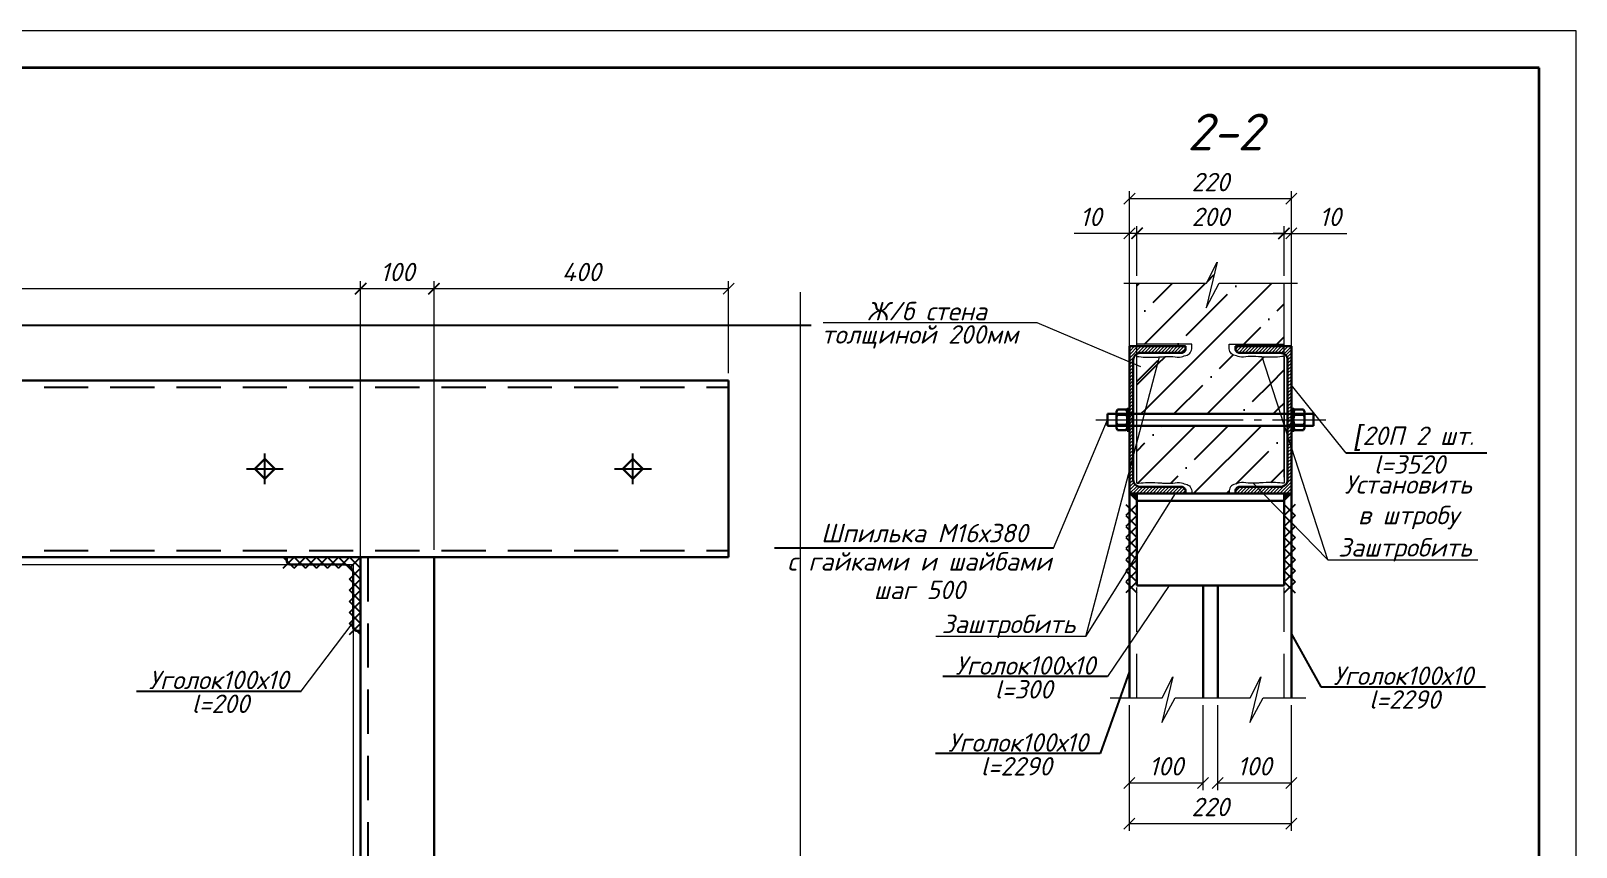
# Model space of a CAD drawing. Header units: millimetres. Extents: x 10124 to 8132345, y -95635 to 1386204.
# Drawn here: x 179452 to 181551, y 28951 to 30060 of the extents above; entities that cross this region are included whole.
import ezdxf

# ---------------------------------------------------------------- set-up
doc = ezdxf.new("R2010")
doc.units = ezdxf.units.MM
doc.linetypes.add('GOST2.303 5', pattern=[24, 20, -1.5, 1, -1.5])
doc.linetypes.add('Пунктир 2мм', pattern=[3, 2, -1])
doc.layers.get('DEFPOINTS').update_dxf_attribs({"color": 1})
doc.layers.add('013', color=7, linetype='Continuous', lineweight=13)
doc.layers.add('030', color=7, linetype='Continuous', lineweight=30)
doc.layers.add('ФВ-5', color=7, linetype='Continuous')
doc.styles.add('10', font='isocpeui.ttf', dxfattribs={"height": 25})
doc.styles.add('GOST', font='isocpeur.TTF')
doc.dimstyles.new('10', dxfattribs={"dimtxt": 37.5, "dimasz": 15, "dimexe": 10, "dimexo": 10, "dimgap": 10, "dimtad": 1, "dimtxsty": '10', "dimblk": 'OBLIQUE', "dimcen": 2.5, "dimadec": 0, "dimazin": 0, "dimtfac": 1, "dimtmove": 0, "dimatfit": 3, "dimfxl": 1, "dimlwd": 15, "dimlwe": 15, "dimarcsym": 0})
pattern_1 = [(45, (16648.66, 830.77), (-44.90128, 44.90128), []), (45, (16693.56, 830.77), (-44.90128, 44.90128), [79.375, -15.875, 0, -15.875])]

# ---------------------------------------------------------------- blocks, each defined once
blk = doc.blocks.new('*U16')
at = {"color": 44, "lineweight": 20, "ltscale": 10}
for p, q in [((594, 420), (0, 420)), ((594, 0), (594, 420))]:
    blk.add_line(p, q, dxfattribs=at)
at = {"color": 137, "lineweight": 35, "ltscale": 10}
for p, q in [((589, 415), (20, 415)), ((589, 5), (589, 415))]:
    blk.add_line(p, q, dxfattribs=at)
at = {"color": 44, "lineweight": 13, "style": 'GOST', "oblique": 10, "width": 0.8}
for tag in ['ФОРМАТВЕРТ', 'ФОРМАТГОРИЗ']:
    blk.add_attdef(tag, (542.98, 1.6), '', height=2, dxfattribs=at)
blk = doc.blocks.new('_OBLIQUE')
at = {"color": 0, "linetype": 'ByBlock'}
blk.add_line((-0.5, -0.5), (0.5, 0.5), dxfattribs=at)
blk = doc.blocks.new('*D605')
at = {"color": 0, "lineweight": 15, "ltscale": 100, "transparency": 16777216}
for p, q in [((176639.3, 29165), (176639.3, 29720.1)), ((176639.3, 29710.1), (179899.3, 29710.1)), ((179899.3, 29355), (179899.3, 29720.1))]:
    blk.add_line(p, q, dxfattribs=at)
at = {"layer": 'DEFPOINTS', "color": 0, "ltscale": 100, "transparency": 16777216}
for p in [(179899.3, 29710.1), (179899.3, 29345), (176639.3, 29155)]:
    blk.add_point(p, dxfattribs=at)
at = {"color": 0, "lineweight": 15, "ltscale": 100, "transparency": 16777216, "xscale": 15, "yscale": 15, "zscale": 15, "rotation": 180}
blk.add_blockref('_OBLIQUE', (176639.3, 29710.1), dxfattribs=at)
at = {"color": 0, "lineweight": 15, "ltscale": 100, "transparency": 16777216, "xscale": 15, "yscale": 15, "zscale": 15}
blk.add_blockref('_OBLIQUE', (179899.3, 29710.1), dxfattribs=at)
at = {"color": 0, "ltscale": 100, "transparency": 16777216, "insert": (178269.3, 29732.6), "char_height": 25, "attachment_point": 5, "style": '10'}
blk.add_mtext('3260', dxfattribs=at)
blk = doc.blocks.new('*D641')
at = {"color": 0, "lineweight": 15, "ltscale": 100, "transparency": 16777216}
for p, q in [((179899.3, 29165), (179899.3, 29720.1)), ((179899.3, 29710.1), (179999.3, 29710.1)), ((179999.3, 29355), (179999.3, 29720.1))]:
    blk.add_line(p, q, dxfattribs=at)
at = {"layer": 'DEFPOINTS', "color": 0, "ltscale": 100, "transparency": 16777216}
for p in [(179999.3, 29710.1), (179999.3, 29345), (179899.3, 29155)]:
    blk.add_point(p, dxfattribs=at)
at = {"color": 0, "lineweight": 15, "ltscale": 100, "transparency": 16777216, "xscale": 15, "yscale": 15, "zscale": 15, "rotation": 180}
blk.add_blockref('_OBLIQUE', (179899.3, 29710.1), dxfattribs=at)
at = {"color": 0, "lineweight": 15, "ltscale": 100, "transparency": 16777216, "xscale": 15, "yscale": 15, "zscale": 15}
blk.add_blockref('_OBLIQUE', (179999.3, 29710.1), dxfattribs=at)
at = {"color": 0, "ltscale": 100, "transparency": 16777216, "insert": (179949.3, 29732.6), "char_height": 25, "attachment_point": 5, "style": '10'}
blk.add_mtext('100', dxfattribs=at)
blk = doc.blocks.new('*D614')
at = {"color": 0, "lineweight": 15, "ltscale": 100, "transparency": 16777216}
for p, q in [((180953.9, 29727.4), (180953.9, 29795)), ((181153.9, 29727.4), (181153.9, 29795)), ((180953.9, 29785), (181153.9, 29785))]:
    blk.add_line(p, q, dxfattribs=at)
at = {"layer": 'DEFPOINTS', "color": 0, "ltscale": 100, "transparency": 16777216}
for p in [(181153.9, 29785), (180953.9, 29717.4), (181153.9, 29717.4)]:
    blk.add_point(p, dxfattribs=at)
at = {"color": 0, "lineweight": 15, "ltscale": 100, "transparency": 16777216, "xscale": 15, "yscale": 15, "zscale": 15, "rotation": 180}
blk.add_blockref('_OBLIQUE', (180953.9, 29785), dxfattribs=at)
at = {"color": 0, "lineweight": 15, "ltscale": 100, "transparency": 16777216, "xscale": 15, "yscale": 15, "zscale": 15}
blk.add_blockref('_OBLIQUE', (181153.9, 29785), dxfattribs=at)
at = {"color": 0, "ltscale": 100, "transparency": 16777216, "insert": (181053.9, 29807.5), "char_height": 25, "attachment_point": 5, "style": '10'}
blk.add_mtext('200', dxfattribs=at)
blk = doc.blocks.new('*D615')
at = {"layer": '013', "color": 0, "lineweight": 15, "ltscale": 100, "transparency": 16777216}
for p, q in [((180943.9, 29727.4), (180943.9, 29795)), ((180953.9, 29727.4), (180953.9, 29795)), ((180943.9, 29785), (180868.7, 29785)), ((180953.9, 29785), (180943.9, 29785)), ((180953.9, 29785), (180968.9, 29785))]:
    blk.add_line(p, q, dxfattribs=at)
at = {"layer": 'DEFPOINTS', "color": 0, "ltscale": 100, "transparency": 16777216}
for p in [(180943.9, 29785), (180943.9, 29717.4), (180953.9, 29717.4)]:
    blk.add_point(p, dxfattribs=at)
at = {"layer": '013', "color": 0, "lineweight": 15, "ltscale": 100, "transparency": 16777216, "xscale": 15, "yscale": 15, "zscale": 15}
blk.add_blockref('_OBLIQUE', (180943.9, 29785), dxfattribs=at)
at = {"layer": '013', "color": 0, "lineweight": 15, "ltscale": 100, "transparency": 16777216, "xscale": 15, "yscale": 15, "zscale": 15, "rotation": 180}
blk.add_blockref('_OBLIQUE', (180953.9, 29785), dxfattribs=at)
at = {"layer": '013', "color": 0, "ltscale": 100, "transparency": 16777216, "insert": (180891.3, 29807.5), "char_height": 25, "attachment_point": 5, "style": '10'}
blk.add_mtext('10', dxfattribs=at)
blk = doc.blocks.new('*D616')
at = {"layer": '013', "color": 0, "lineweight": 15, "ltscale": 100, "transparency": 16777216}
for p, q in [((181153.9, 29727.4), (181153.9, 29795)), ((181163.9, 29541.7), (181163.9, 29795)), ((181153.9, 29785), (181138.9, 29785)), ((181153.9, 29785), (181163.9, 29785)), ((181163.9, 29785), (181239.1, 29785))]:
    blk.add_line(p, q, dxfattribs=at)
at = {"layer": 'DEFPOINTS', "color": 0, "ltscale": 100, "transparency": 16777216}
for p in [(181163.9, 29785), (181153.9, 29717.4), (181163.9, 29531.7)]:
    blk.add_point(p, dxfattribs=at)
at = {"layer": '013', "color": 0, "lineweight": 15, "ltscale": 100, "transparency": 16777216, "xscale": 15, "yscale": 15, "zscale": 15}
blk.add_blockref('_OBLIQUE', (181153.9, 29785), dxfattribs=at)
at = {"layer": '013', "color": 0, "lineweight": 15, "ltscale": 100, "transparency": 16777216, "xscale": 15, "yscale": 15, "zscale": 15, "rotation": 180}
blk.add_blockref('_OBLIQUE', (181163.9, 29785), dxfattribs=at)
at = {"layer": '013', "color": 0, "ltscale": 100, "transparency": 16777216, "insert": (181216.5, 29807.5), "char_height": 25, "attachment_point": 5, "style": '10'}
blk.add_mtext('10', dxfattribs=at)
blk = doc.blocks.new('*D617')
at = {"layer": '013', "color": 0, "lineweight": 15, "ltscale": 100, "transparency": 16777216}
for p, q in [((180943.9, 29541.7), (180943.9, 29842.3)), ((180943.9, 29832.3), (181163.9, 29832.3)), ((181163.9, 29541.7), (181163.9, 29842.3))]:
    blk.add_line(p, q, dxfattribs=at)
at = {"layer": 'DEFPOINTS', "color": 0, "ltscale": 100, "transparency": 16777216}
for p in [(181163.9, 29832.3), (180943.9, 29531.7), (181163.9, 29531.7)]:
    blk.add_point(p, dxfattribs=at)
at = {"layer": '013', "color": 0, "lineweight": 15, "ltscale": 100, "transparency": 16777216, "xscale": 15, "yscale": 15, "zscale": 15, "rotation": 180}
blk.add_blockref('_OBLIQUE', (180943.9, 29832.3), dxfattribs=at)
at = {"layer": '013', "color": 0, "lineweight": 15, "ltscale": 100, "transparency": 16777216, "xscale": 15, "yscale": 15, "zscale": 15}
blk.add_blockref('_OBLIQUE', (181163.9, 29832.3), dxfattribs=at)
at = {"layer": '013', "color": 0, "ltscale": 100, "transparency": 16777216, "insert": (181053.9, 29854.8), "char_height": 25, "attachment_point": 5, "style": '10'}
blk.add_mtext('220', dxfattribs=at)
blk = doc.blocks.new('*D619')
at = {"layer": '013', "color": 0, "lineweight": 15, "ltscale": 100, "transparency": 16777216}
for p, q in [((180943.6, 29143.8), (180943.6, 29028.4)), ((181043.6, 29143.8), (181043.6, 29028.4)), ((180943.6, 29038.4), (181043.6, 29038.4))]:
    blk.add_line(p, q, dxfattribs=at)
at = {"layer": 'DEFPOINTS', "color": 0, "ltscale": 100, "transparency": 16777216}
for p in [(180943.6, 29153.8), (181043.6, 29153.8), (181043.6, 29038.4)]:
    blk.add_point(p, dxfattribs=at)
at = {"layer": '013', "color": 0, "lineweight": 15, "ltscale": 100, "transparency": 16777216, "xscale": 15, "yscale": 15, "zscale": 15, "rotation": 180}
blk.add_blockref('_OBLIQUE', (180943.6, 29038.4), dxfattribs=at)
at = {"layer": '013', "color": 0, "lineweight": 15, "ltscale": 100, "transparency": 16777216, "xscale": 15, "yscale": 15, "zscale": 15}
blk.add_blockref('_OBLIQUE', (181043.6, 29038.4), dxfattribs=at)
at = {"layer": '013', "color": 0, "ltscale": 100, "transparency": 16777216, "insert": (180993.6, 29060.9), "char_height": 25, "attachment_point": 5, "style": '10'}
blk.add_mtext('100', dxfattribs=at)
blk = doc.blocks.new('*D620')
at = {"layer": '013', "color": 0, "lineweight": 15, "ltscale": 100, "transparency": 16777216}
for p, q in [((180943.6, 29143.8), (180943.6, 28973.1)), ((181163.6, 29143.8), (181163.6, 28973.1)), ((180943.6, 28983.1), (181163.6, 28983.1))]:
    blk.add_line(p, q, dxfattribs=at)
at = {"layer": 'DEFPOINTS', "color": 0, "ltscale": 100, "transparency": 16777216}
for p in [(180943.6, 29153.8), (181163.6, 29153.8), (181163.6, 28983.1)]:
    blk.add_point(p, dxfattribs=at)
at = {"layer": '013', "color": 0, "lineweight": 15, "ltscale": 100, "transparency": 16777216, "xscale": 15, "yscale": 15, "zscale": 15, "rotation": 180}
blk.add_blockref('_OBLIQUE', (180943.6, 28983.1), dxfattribs=at)
at = {"layer": '013', "color": 0, "lineweight": 15, "ltscale": 100, "transparency": 16777216, "xscale": 15, "yscale": 15, "zscale": 15}
blk.add_blockref('_OBLIQUE', (181163.6, 28983.1), dxfattribs=at)
at = {"layer": '013', "color": 0, "ltscale": 100, "transparency": 16777216, "insert": (181053.6, 29005.6), "char_height": 25, "attachment_point": 5, "style": '10'}
blk.add_mtext('220', dxfattribs=at)
blk = doc.blocks.new('*D621')
at = {"layer": '013', "color": 0, "lineweight": 15, "ltscale": 100, "transparency": 16777216}
for p, q in [((181063.6, 29143.8), (181063.6, 29028.4)), ((181163.6, 29143.8), (181163.6, 29028.4)), ((181063.6, 29038.4), (181163.6, 29038.4))]:
    blk.add_line(p, q, dxfattribs=at)
at = {"layer": 'DEFPOINTS', "color": 0, "ltscale": 100, "transparency": 16777216}
for p in [(181063.6, 29153.8), (181163.6, 29153.8), (181163.6, 29038.4)]:
    blk.add_point(p, dxfattribs=at)
at = {"layer": '013', "color": 0, "lineweight": 15, "ltscale": 100, "transparency": 16777216, "xscale": 15, "yscale": 15, "zscale": 15, "rotation": 180}
blk.add_blockref('_OBLIQUE', (181063.6, 29038.4), dxfattribs=at)
at = {"layer": '013', "color": 0, "lineweight": 15, "ltscale": 100, "transparency": 16777216, "xscale": 15, "yscale": 15, "zscale": 15}
blk.add_blockref('_OBLIQUE', (181163.6, 29038.4), dxfattribs=at)
at = {"layer": '013', "color": 0, "ltscale": 100, "transparency": 16777216, "insert": (181113.6, 29060.9), "char_height": 25, "attachment_point": 5, "style": '10'}
blk.add_mtext('100', dxfattribs=at)
blk = doc.blocks.new('*U386')
blk.add_lwpolyline([(-28.3, 71.7), (-22.3, 71.7, -0.414214), (-18.3, 67.7), (-18.3, -6.3, 0.414214), (-6.3, -18.3), (67.7, -18.3, -0.414214), (71.7, -22.3), (71.7, -28.3), (-28.3, -28.3)], format="xyb", close=True)
blk = doc.blocks.new('*D642')
at = {"layer": '013', "color": 0, "lineweight": 15, "ltscale": 100, "transparency": 16777216}
for p, q in [((179999.3, 29355), (179999.3, 29720.1)), ((179999.3, 29710.1), (180399.3, 29710.1)), ((180399.3, 29595), (180399.3, 29720.1))]:
    blk.add_line(p, q, dxfattribs=at)
at = {"layer": 'DEFPOINTS', "color": 0, "ltscale": 100, "transparency": 16777216}
for p in [(180399.3, 29710.1), (180399.3, 29585), (179999.3, 29345)]:
    blk.add_point(p, dxfattribs=at)
at = {"layer": '013', "color": 0, "lineweight": 15, "ltscale": 100, "transparency": 16777216, "xscale": 15, "yscale": 15, "zscale": 15, "rotation": 180}
blk.add_blockref('_OBLIQUE', (179999.3, 29710.1), dxfattribs=at)
at = {"layer": '013', "color": 0, "lineweight": 15, "ltscale": 100, "transparency": 16777216, "xscale": 15, "yscale": 15, "zscale": 15}
blk.add_blockref('_OBLIQUE', (180399.3, 29710.1), dxfattribs=at)
at = {"layer": '013', "color": 0, "ltscale": 100, "transparency": 16777216, "insert": (180199.3, 29732.6), "char_height": 25, "attachment_point": 5, "style": '10'}
blk.add_mtext('400', dxfattribs=at)
blk = doc.blocks.new('*U291')
blk.add_lwpolyline([(-23, -100), (53, -100), (53, -96.5, 0.414214), (47.5, -91), (-8.3, -91, -0.414214), (-17.8, -81.5), (-17.8, 81.5, -0.414214), (-8.3, 91), (47.5, 91, 0.414214), (53, 96.5), (53, 100), (-23, 100)], format="xyb", close=True)
blk = doc.blocks.new('*U292')
at = {"color": 0, "linetype": 'ByBlock', "lineweight": -2}
for p, q in [((-7.4, 11), (-5.8, 13.9)), ((-7.4, 11), (-7.4, -11)), ((5.8, 13.9), (-5.8, 13.9)), ((-5.8, 6.9), (5.8, 6.9)), ((7.4, 11), (5.8, 13.9)), ((7.4, -11), (7.4, 11)), ((-7.4, -11), (-5.8, -13.9)), ((-5.8, -6.9), (5.8, -6.9)), ((5.8, -13.9), (-5.8, -13.9)), ((7.4, -11), (5.8, -13.9))]:
    blk.add_line(p, q, dxfattribs=at)
for centre, start, end in [((-1.7, 10.9), 179.278, 224.8196), ((-1.7, 2.9), 135.1804, 180.722), ((1.7, 10.9), 315.1804, 0.722), ((1.7, 2.9), 359.278, 44.8196), ((-1.7, -2.9), 179.278, 224.8196), ((-1.7, -10.9), 135.1804, 180.722), ((1.7, -2.9), 315.1804, 0.722), ((1.7, -10.9), 359.278, 44.8196)]:
    blk.add_arc(centre, 5.68, start, end, dxfattribs=at)
blk = doc.blocks.new('*U293')
at = {"color": 0, "linetype": 'ByBlock', "lineweight": 9}
for p, q in [((-1.5, 8.5), (1.5, 8.5)), ((-1.5, -8.5), (1.5, -8.5))]:
    blk.add_line(p, q, dxfattribs=at)
at = {"color": 0, "linetype": 'ByBlock', "lineweight": -2}
blk.add_lwpolyline([(-1.5, -15), (1.5, -15), (1.5, 15), (-1.5, 15)], close=True, dxfattribs=at)

msp = doc.modelspace()

# ---------------------------------------------------------------- hatches: boundary and pattern name
at = {"layer": '013', "ltscale": 100}
h = msp.add_hatch(dxfattribs=at)
h.set_pattern_fill('ANSI31', color=256)
h.set_pattern_definition([(45, (51086.7306, 1096.199), (-2.24506403, 2.24506403), [])])
h.paths.add_polyline_path([(181019.898, 29628.16), (181019.898, 29631.66), (180943.898, 29631.66), (180943.898, 29431.66), (181019.898, 29431.66), (181019.898, 29435.16, 0.41421356), (181014.398, 29440.66), (180958.598, 29440.66, -0.41421356), (180949.098, 29450.16), (180949.098, 29613.16, -0.41421356), (180958.598, 29622.66), (181014.398, 29622.66, 0.41421356)])
h = msp.add_hatch(dxfattribs=at)
h.set_pattern_fill('ANSI31', color=256)
h.set_pattern_definition([(45, (50886.7306, 1096.199), (-2.24506403, 2.24506403), [])])
h.paths.add_polyline_path([(181163.898, 29631.66), (181087.898, 29631.66), (181087.898, 29628.16, 0.41421356), (181093.398, 29622.66), (181149.198, 29622.66, -0.41421356), (181158.698, 29613.16), (181158.698, 29450.16, -0.41421356), (181149.198, 29440.66), (181093.398, 29440.66, 0.41421356), (181087.898, 29435.16), (181087.898, 29431.66), (181163.898, 29431.66)])
at = {"layer": 'ФВ-5', "ltscale": 100}
h = msp.add_hatch(dxfattribs=at)
h.set_pattern_fill('ANSI35', color=256, scale=10)
h.set_pattern_definition(pattern_1)
edge = h.paths.add_edge_path()
edge.add_spline(control_points=[(181124.185, 29617.11), (181122.449, 29617.218), (181116.057, 29617.662), (181105.799, 29618.493), (181095.547, 29615.87), (181089.464, 29618.733), (181085.711, 29619.353), (181081.19, 29621.782), (181078.84, 29627.693), (181079.181, 29632.257), (181079.338, 29634.361)], knot_values=[29.76466783, 29.76466783, 29.76466783, 29.76466783, 34.97734804, 48.98502165, 60.84417593, 64.72848214, 68.75333396, 72.22744975, 79.64362483, 85.99063673, 85.99063673, 85.99063673, 85.99063673], degree=3, periodic=0)
edge.add_line((181079.338, 29634.361), (181153.898, 29634.361))
edge.add_line((181153.898, 29634.361), (181153.898, 29717.36))
edge.add_line((181153.898, 29717.36), (181065.8, 29717.36))
edge.add_line((181065.8, 29717.36), (181047.852, 29683.74))
edge.add_line((181047.852, 29683.74), (181062.808, 29746.006))
edge.add_line((181062.808, 29746.006), (181048.29, 29717.36))
edge.add_line((181048.29, 29717.36), (180953.898, 29717.36))
edge.add_line((180953.898, 29717.36), (180953.898, 29634.361))
edge.add_line((180953.898, 29634.361), (181028.457, 29634.361))
edge.add_spline(control_points=[(181028.457, 29634.361), (181028.615, 29632.257), (181028.956, 29627.693), (181026.605, 29621.782), (181022.084, 29619.353), (181018.332, 29618.733), (181012.248, 29615.87), (181001.996, 29618.493), (180992.106, 29617.692), (180986.088, 29617.27), (180984.724, 29617.181)], knot_values=[30.88017024, 30.88017024, 30.88017024, 30.88017024, 37.22718214, 44.64335722, 48.11747301, 52.14232483, 56.02663105, 67.88578532, 81.89345893, 85.99063673, 85.99063673, 85.99063673, 85.99063673], degree=3, periodic=0)
edge.add_line((180984.724, 29617.181), (180964.266, 29539.66))
edge.add_line((180964.266, 29539.66), (181149.217, 29539.66))
edge.add_line((181149.217, 29539.66), (181124.185, 29617.11))
h = msp.add_hatch(dxfattribs=at)
h.set_pattern_fill('ANSI35', color=256, scale=10)
h.set_pattern_definition([(45, (24007.65, 830.77), (-44.90128, 44.90128), []), (45, (24052.55, 830.77), (-44.90128, 44.90128), [79.375, -15.875, 0, -15.875])])
edge = h.paths.add_edge_path(flags=17)
edge.add_spline(control_points=[(180984.724, 29617.181), (180983.932, 29617.129), (180977.542, 29616.731), (180967.223, 29616.396), (180957.774, 29617.459), (180953.898, 29617.894)], knot_values=[0, 0, 0, 0, 2.3812171, 19.19003842, 30.88017024, 30.88017024, 30.88017024, 30.88017024], degree=3, periodic=0)
edge.add_line((180953.898, 29617.894), (180953.898, 29565.962))
edge.add_line((180953.898, 29565.962), (180970.017, 29561.452))
edge.add_line((180970.017, 29561.452), (180984.724, 29617.181))
h = msp.add_hatch(dxfattribs=at)
h.set_pattern_fill('ANSI35', color=256, scale=10)
h.set_pattern_definition(pattern_1)
edge = h.paths.add_edge_path(flags=17)
edge.add_spline(control_points=[(180984.724, 29617.181), (180983.932, 29617.129), (180977.542, 29616.731), (180967.223, 29616.396), (180957.774, 29617.459), (180953.898, 29617.894)], knot_values=[0, 0, 0, 0, 2.3812171, 19.19003842, 30.88017024, 30.88017024, 30.88017024, 30.88017024], degree=3, periodic=0)
edge.add_line((180953.898, 29617.894), (180953.898, 29539.66))
edge.add_line((180953.898, 29539.66), (180964.266, 29539.66))
edge.add_line((180964.266, 29539.66), (180984.724, 29617.181))
h = msp.add_hatch(dxfattribs=at)
h.set_pattern_fill('ANSI35', color=256, scale=10)
h.set_pattern_definition(pattern_1)
edge = h.paths.add_edge_path(flags=17)
edge.add_spline(control_points=[(181153.898, 29617.894), (181150.022, 29617.459), (181140.572, 29616.396), (181130.627, 29616.719), (181124.607, 29617.083), (181124.185, 29617.11)], knot_values=[0, 0, 0, 0, 11.69013182, 28.49895314, 29.76466783, 29.76466783, 29.76466783, 29.76466783], degree=3, periodic=0)
edge.add_line((181124.185, 29617.11), (181149.217, 29539.66))
edge.add_line((181149.217, 29539.66), (181153.898, 29539.66))
edge.add_line((181153.898, 29539.66), (181153.898, 29617.894))
h = msp.add_hatch(dxfattribs=at)
h.set_pattern_fill('ANSI35', color=256, scale=10)
h.set_pattern_definition(pattern_1)
edge = h.paths.add_edge_path()
edge.add_line((181153.898, 29523.66), (180960.043, 29523.66))
edge.add_line((180960.043, 29523.66), (180953.898, 29500.372))
edge.add_line((180953.898, 29500.372), (180953.898, 29445.425))
edge.add_spline(control_points=[(180953.898, 29445.425), (180957.774, 29445.86), (180967.223, 29446.923), (180978.911, 29446.544), (180991.321, 29445.691), (181001.996, 29444.826), (181012.249, 29447.449), (181018.33, 29444.586), (181022.089, 29443.966), (181026.585, 29441.539), (181028.725, 29436.543), (181028.524, 29432.87), (181028.457, 29431.66)], knot_values=[0, 0, 0, 0, 11.69013182, 28.49895314, 34.97734804, 48.98502165, 60.84417593, 64.72848214, 68.75333396, 72.22744975, 79.64362483, 83.28892293, 83.28892293, 83.28892293, 83.28892293], degree=3, periodic=0)
edge.add_line((181028.457, 29431.66), (181079.338, 29431.66))
edge.add_spline(control_points=[(181079.338, 29431.66), (181079.272, 29432.87), (181079.071, 29436.543), (181081.211, 29441.539), (181085.707, 29443.966), (181089.465, 29444.586), (181095.546, 29447.449), (181103.395, 29445.441), (181109.705, 29445.361), (181112.042, 29445.435)], knot_values=[41.95312709, 41.95312709, 41.95312709, 41.95312709, 45.59842519, 53.01460026, 56.48871605, 60.51356788, 64.39787409, 76.25702837, 83.28892293, 83.28892293, 83.28892293, 83.28892293], degree=3, periodic=0)
edge.add_spline(control_points=[(181112.042, 29445.435), (181114.362, 29445.51), (181118.815, 29445.852), (181128.885, 29446.544), (181140.572, 29446.923), (181150.022, 29445.86), (181153.898, 29445.425)], knot_values=[0, 0, 0, 0, 6.97577905, 13.45417395, 30.26299527, 41.95312709, 41.95312709, 41.95312709, 41.95312709], degree=3, periodic=0)
edge.add_line((181153.898, 29445.425), (181153.898, 29523.66))
h = msp.add_hatch(color=256, dxfattribs=at)
h.dxf.hatch_style = 1
h.paths.add_polyline_path([(180953.898, 29431.66), (180943.898, 29431.66), (180953.898, 29421.66)])
h = msp.add_hatch(color=256, dxfattribs=at)
h.dxf.hatch_style = 1
h.paths.add_polyline_path([(181163.898, 29431.66), (181153.898, 29431.66), (181153.898, 29421.66)])

# ---------------------------------------------------------------- linework, layer by layer
at = {"ltscale": 100}
for p, q in [((176149.399, 29660.124), (180511.409, 29660.124)), ((179769.35, 29444.181), (179769.35, 29485.91)), ((180269.35, 29444.181), (180269.35, 29485.91)), ((181429.149, 29486.448), (181238.092, 29486.448)), ((179744.293, 29465.045), (179794.407, 29465.045)), ((180244.293, 29465.045), (180294.407, 29465.045)), ((180953.898, 29416.66), (180938.898, 29401.66)), ((180938.898, 29416.66), (180953.898, 29401.66)), ((181168.898, 29416.66), (181153.898, 29401.66)), ((181153.898, 29416.66), (181168.898, 29401.66)), ((180953.898, 29401.66), (180938.898, 29386.66)), ((180938.898, 29401.66), (180953.898, 29386.66)), ((180953.898, 29386.66), (180938.898, 29371.66)), ((180938.898, 29386.66), (180953.898, 29371.66)), ((181168.898, 29401.66), (181153.898, 29386.66)), ((181153.898, 29401.66), (181168.898, 29386.66)), ((181168.898, 29386.66), (181153.898, 29371.66)), ((181153.898, 29386.66), (181168.898, 29371.66)), ((180953.898, 29371.66), (180938.898, 29356.66)), ((180938.898, 29371.66), (180953.898, 29356.66)), ((181168.898, 29371.66), (181153.898, 29356.66)), ((181153.898, 29371.66), (181168.898, 29356.66)), ((179809.35, 29330.045), (179794.35, 29345.045)), ((179794.35, 29330.045), (179809.35, 29345.045)), ((179824.35, 29330.045), (179809.35, 29345.045)), ((179809.35, 29330.045), (179824.35, 29345.045)), ((179839.35, 29330.045), (179824.35, 29345.045)), ((179824.35, 29330.045), (179839.35, 29345.045)), ((179854.35, 29330.045), (179839.35, 29345.045)), ((179839.35, 29330.045), (179854.35, 29345.045)), ((179869.35, 29330.045), (179854.35, 29345.045)), ((179854.35, 29330.045), (179869.35, 29345.045)), ((179884.35, 29330.045), (179869.35, 29345.045)), ((179869.35, 29330.045), (179884.35, 29345.045)), ((179899.35, 29330.045), (179884.35, 29345.045)), ((179884.35, 29330.045), (179899.35, 29345.045)), ((180840.54, 29357.186), (180461.636, 29357.186)), ((180953.898, 29356.66), (180938.898, 29341.66)), ((180938.898, 29356.66), (180953.898, 29341.66)), ((181168.898, 29356.66), (181153.898, 29341.66)), ((181153.898, 29356.66), (181168.898, 29341.66)), ((179899.35, 29315.045), (179884.35, 29330.045)), ((179884.35, 29315.045), (179899.35, 29330.045)), ((180953.898, 29341.66), (180938.898, 29326.66)), ((180938.898, 29341.66), (180953.898, 29326.66)), ((180953.898, 29326.66), (180938.898, 29311.66)), ((180938.898, 29326.66), (180953.898, 29311.66)), ((181168.898, 29341.66), (181153.898, 29326.66)), ((181153.898, 29341.66), (181168.898, 29326.66)), ((181168.898, 29326.66), (181153.898, 29311.66)), ((181153.898, 29326.66), (181168.898, 29311.66)), ((179899.35, 29300.045), (179884.35, 29315.045)), ((179884.35, 29300.045), (179899.35, 29315.045)), ((180953.898, 29311.66), (180938.898, 29296.66)), ((180938.898, 29311.66), (180953.898, 29296.66)), ((181168.898, 29311.66), (181153.898, 29296.66)), ((181153.898, 29311.66), (181168.898, 29296.66)), ((179899.35, 29285.045), (179884.35, 29300.045)), ((179884.35, 29285.045), (179899.35, 29300.045)), ((179899.35, 29270.045), (179884.35, 29285.045)), ((179884.35, 29270.045), (179899.35, 29285.045)), ((179899.35, 29255.045), (179884.35, 29270.045)), ((179884.35, 29255.045), (179899.35, 29270.045)), ((179899.35, 29240.045), (179884.35, 29255.045)), ((179884.35, 29240.045), (179899.35, 29255.045)), ((181163.898, 29240.649), (181203.7, 29168.985)), ((180914.095, 29182.836), (180690.354, 29182.836)), ((180943.898, 29190.032), (180904.095, 29078.23)), ((179595.154, 29163.201), (179818.895, 29163.201)), ((181203.7, 29168.985), (181427.441, 29168.985)), ((180904.095, 29078.23), (180680.354, 29078.23))]:
    msp.add_line(p, q, dxfattribs=at)
at = {"linetype": 'Пунктир 2мм', "ltscale": 30}
for p, q in [((176139.35, 29576.045), (180399.35, 29576.045)), ((176139.35, 29354.045), (180399.35, 29354.045)), ((179909.35, 29345.045), (179909.35, 27055.045))]:
    msp.add_line(p, q, dxfattribs=at)
at = {"layer": '013', "ltscale": 100}
for p, q in [((180953.898, 29453.66), (180953.898, 29717.36)), ((181153.898, 29453.66), (181153.898, 29717.36)), ((181028.457, 29634.361), (180953.898, 29634.361)), ((180953.898, 29445.425), (180953.898, 29617.894)), ((181079.338, 29634.361), (181153.898, 29634.361)), ((181153.898, 29617.894), (181153.898, 29445.425)), ((180884.459, 29237.253), (180984.724, 29617.181)), ((181213.336, 29341.275), (181124.185, 29617.11)), ((181238.092, 29486.448), (181163.898, 29578.896)), ((180840.54, 29357.186), (180913.898, 29531.66)), ((180884.459, 29237.253), (181006.398, 29431.66)), ((180953.898, 29421.66), (180943.898, 29431.66)), ((181111.464, 29446.031), (181213.336, 29341.275)), ((181153.898, 29421.66), (181163.898, 29431.66)), ((181213.336, 29341.275), (181416.934, 29341.275)), ((180997.813, 29306.66), (180913.854, 29182.836)), ((179818.895, 29163.201), (179889.35, 29256.513)), ((180884.459, 29237.253), (180680.861, 29237.253))]:
    msp.add_line(p, q, dxfattribs=at)
at = {"layer": '013', "linetype": 'GOST2.303 5', "ltscale": 10}
msp.add_line((180898.206, 29531.66), (181210.45, 29531.66), dxfattribs=at)
at = {"layer": '013', "linetype": 'Пунктир 2мм', "ltscale": 30}
for p, q in [((180953.898, 29153.843), (180953.898, 29306.66)), ((181153.898, 29153.843), (181153.898, 29306.66))]:
    msp.add_line(p, q, dxfattribs=at)
at = {"layer": '013', "ltscale": 100}
for points in [[(180936.274, 29717.36), (181048.29, 29717.36), (181062.808, 29746.006), (181047.852, 29683.74), (181065.8, 29717.36), (181172.138, 29717.36)], [(180497.075, 27028.186), (180497.075, 28087.565), (180439.784, 28116.601), (180564.316, 28086.689), (180497.075, 28122.586), (180497.075, 29705.325)], [(180959.383, 29603.513), (180818.449, 29663.395), (180527.796, 29663.395)], [(180917.609, 29153.843), (180988.273, 29153.843), (181002.791, 29182.489), (180987.835, 29120.223), (181005.784, 29153.843), (181054.606, 29153.843)], [(181019.939, 29153.843), (181107.856, 29153.843), (181122.374, 29182.489), (181107.418, 29120.223), (181125.366, 29153.843), (181183.22, 29153.843)]]:
    msp.add_lwpolyline(points, dxfattribs=at)
msp.add_lwpolyline([(176649.35, 29335.045), (179889.35, 29335.045), (179889.35, 27055.045), (176649.35, 27055.045)], close=True, dxfattribs=at)
for points in [[(180953.898, 29617.894), (180965.538, 29616.818), (180982.346, 29617.033), (180988.81, 29617.464), (181002.816, 29617.679), (181014.667, 29617.248), (181018.33, 29618.54), (181022.208, 29619.617), (181025.225, 29621.339), (181028.457, 29628.014), (181028.457, 29634.361)], [(181153.898, 29617.894), (181142.257, 29616.818), (181125.45, 29617.033), (181118.986, 29617.464), (181104.98, 29617.679), (181093.128, 29617.248), (181089.465, 29618.54), (181085.587, 29619.617), (181082.57, 29621.339), (181079.338, 29628.014), (181079.338, 29634.361)], [(180953.898, 29445.425), (180965.538, 29446.501), (180982.346, 29446.286), (180988.81, 29445.855), (181002.816, 29445.64), (181014.667, 29446.071), (181018.33, 29444.779), (181022.208, 29443.702), (181025.225, 29441.98), (181028.457, 29435.305), (181028.457, 29431.66)], [(181153.898, 29445.425), (181142.257, 29446.501), (181125.45, 29446.286), (181118.986, 29445.855), (181104.98, 29445.64), (181093.128, 29446.071), (181089.465, 29444.779), (181085.587, 29443.702), (181082.57, 29441.98), (181079.338, 29435.305), (181079.338, 29431.66)]]:
    msp.add_spline(points, degree=3, dxfattribs=at)
at = {"layer": '030', "ltscale": 100}
for p, q in [((176139.35, 29585.045), (180399.35, 29585.045)), ((180399.35, 29585.045), (180399.35, 29345.045)), ((180913.898, 29539.66), (181193.898, 29539.66)), ((180913.898, 29539.66), (180913.898, 29523.66)), ((181193.898, 29539.66), (181193.898, 29523.66)), ((180913.898, 29523.66), (181193.898, 29523.66)), ((180943.898, 29153.843), (180943.898, 29431.66)), ((180943.898, 29431.66), (181163.898, 29431.66)), ((180943.898, 29431.66), (181068.898, 29431.66)), ((180953.898, 29306.66), (180953.898, 29431.66)), ((180953.898, 29431.66), (181153.898, 29431.66)), ((181153.898, 29306.66), (181153.898, 29431.66)), ((181163.898, 29153.843), (181163.898, 29431.66)), ((180953.898, 29421.66), (181153.898, 29421.66)), ((176139.35, 29345.045), (180399.35, 29345.045)), ((179999.35, 29345.045), (179899.35, 29345.045)), ((180953.898, 29306.66), (181153.898, 29306.66)), ((181043.898, 29153.843), (181043.898, 29306.66)), ((181063.898, 29153.843), (181063.898, 29306.66))]:
    msp.add_line(p, q, dxfattribs=at)
for points in [[(179755.85, 29465.045), (179769.35, 29478.545), (179782.85, 29465.045), (179769.35, 29451.545), (179755.85, 29465.045)], [(180255.85, 29465.045), (180269.35, 29478.545), (180282.85, 29465.045), (180269.35, 29451.545), (180255.85, 29465.045)], [(179899.35, 27055.045), (179899.35, 29345.045)], [(179999.35, 27055.045), (179999.35, 29345.045)]]:
    msp.add_lwpolyline(points, dxfattribs=at)

# ---------------------------------------------------------------- block references
at = {"xscale": 10, "yscale": 10, "zscale": 10}
msp.add_blockref('*U16', (175610.569, 25860.225), dxfattribs=at)
at = {"layer": '030'}
for name, p in [('*U291', (180966.898, 29531.66)), ('*U292', (180933.498, 29531.66)), ('*U293', (180942.398, 29531.66)), ('*U293', (181165.398, 29531.66)), ('*U292', (181174.298, 29531.66))]:
    msp.add_blockref(name, p, dxfattribs=at)
at = {"layer": '030', "xscale": -1}
msp.add_blockref('*U291', (181140.898, 29531.66), dxfattribs=at)
at = {"layer": '030', "xscale": -1, "rotation": 90}
msp.add_blockref('*U386', (179871.05, 29316.745), dxfattribs=at)

# ---------------------------------------------------------------- texts
at = {"color": 0, "lineweight": 9, "attachment_point": 5, "style": '10'}
for s, insert, char_height, width in [('\\pxi1.23419;2-2', (181042.882, 29922.89), 50, 295.72287), ('\\pxi1.23419;Ж/б стена ', (180653.361, 29679.414), 25, 2395.44136), ('\\pxi1.23419;толщиной 200мм', (180643.673, 29644.347), 25, 2395.44136)]:
    msp.add_mtext(s, dxfattribs=dict(at, insert=insert, char_height=char_height, width=width))
at = {"ltscale": 100, "char_height": 25, "attachment_point": 5, "style": '10'}
for s, insert in [('{\\fArial|b0|i1|c204|p34;\\H1.08333x;[}20П 2 шт.', (181331.03, 29507.099)), ('l=3520 ', (181324.24, 29471.079)), ('Установить \\Pв штробу', (181322.571, 29419.706)), ('Шпилька М16х380', (180665.338, 29377.837)), ('Заштробить', (181318.172, 29354.988)), ('с гайками и шайбами', (180658.549, 29339.281)), ('шаг 500', (180658.549, 29300.581)), ('Заштробить', (180779.624, 29250.967)), ('Уголок100х10', (180802.545, 29197.873)), ('Уголок100х10', (179706.705, 29178.237)), ('l=300', (180800.138, 29165.498)), ('Уголок100х10', (181315.89, 29184.022)), ('l=200', (179709.112, 29145.863)), ('l=2290', (181317.658, 29151.648)), ('Уголок100х10', (180792.545, 29093.267)), ('l=2290', (180790.138, 29060.892))]:
    msp.add_mtext(s, dxfattribs=dict(at, insert=insert))

# ---------------------------------------------------------------- dimensions: what is measured, and where the dimension line sits
at = {"ltscale": 100}
for base, p1, p2, picture, middle in [((181153.898, 29785), (180953.898, 29717.36), (181153.898, 29717.36), '*D614', (181053.898, 29807.5)), ((179899.35, 29710.05), (176639.35, 29155.045), (179899.35, 29345.045), '*D605', (178269.35, 29732.55)), ((179999.35, 29710.05), (179899.35, 29155.045), (179999.35, 29345.045), '*D641', (179949.35, 29732.55))]:
    dim = msp.add_linear_dim(base=base, p1=p1, p2=p2, dimstyle='10', dxfattribs=at)
    dim.commit()
    dim.dimension.update_dxf_attribs({"geometry": picture, "text_midpoint": middle})
at = {"layer": '013', "ltscale": 100}
for base, p1, p2, picture, middle in [((181163.898, 29832.324), (180943.898, 29531.66), (181163.898, 29531.66), '*D617', (181053.898, 29854.824)), ((180943.898, 29785), (180953.898, 29717.36), (180943.898, 29717.36), '*D615', (180891.312, 29807.5)), ((180399.35, 29710.05), (179999.35, 29345.045), (180399.35, 29585.045), '*D642', (180199.35, 29732.55)), ((181043.637, 29038.434), (180943.637, 29153.843), (181043.637, 29153.843), '*D619', (180993.637, 29060.934)), ((181163.637, 28983.132), (180943.637, 29153.843), (181163.637, 29153.843), '*D620', (181053.637, 29005.632)), ((181163.637, 29038.434), (181063.637, 29153.843), (181163.637, 29153.843), '*D621', (181113.637, 29060.934))]:
    dim = msp.add_linear_dim(base=base, p1=p1, p2=p2, dimstyle='10', dxfattribs=at)
    dim.commit()
    dim.dimension.update_dxf_attribs({"geometry": picture, "text_midpoint": middle})
dim = msp.add_linear_dim(base=(181163.898, 29785), p1=(181153.898, 29717.36), p2=(181163.898, 29531.66), angle=180, dimstyle='10', dxfattribs=at)
dim.commit()
dim.dimension.update_dxf_attribs({"geometry": '*D616', "text_midpoint": (181216.483, 29807.5)})

doc.saveas('drawing.dxf')
